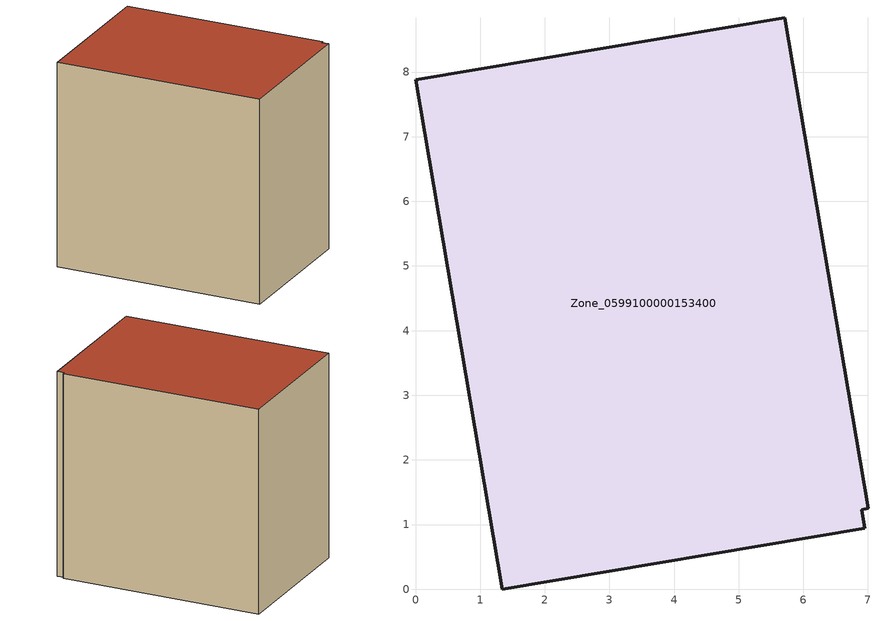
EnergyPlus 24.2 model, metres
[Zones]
Zone_0599100000153400
 floor ground (C_G): 6.91,1.23 6.95,0.94 1.34,0 0,7.88 5.71,8.84 7,1.25 z0
 wall outside (C_F): 7,1.25 5.71,8.84 0,7.88 1.34,0 6.95,0.94 6.91,1.23 7,1.25 z0:7.89
 roof outside (C_R): 6.95,0.94 6.91,1.23 7,1.25 5.71,8.84 0,7.88 1.34,0 z7.89
[BUILDING]
Pand.0599100000153400: North Axis=0; Terrain=City; Loads Convergence Tolerance Value=0.04; Temperature Convergence Tolerance Value=0.4; Solar Distribution=FullExterior; Maximum Number of Warmup Days=25; Minimum Number of Warmup Days=1
[Site:Location]
Rotterdam.The.Hague.AP_ZH_NLD Design_Conditions: Latitude=51.96; Longitude=4.45; Time Zone=1; Elevation=-4.5
[SITE:GROUNDTEMPERATURE:BUILDINGSURFACE]
18, 18, 18, 18, 18, 18, 18, 18, 18, 18, 18, 18
[MATERIAL] Thermal Absorptance=0.9; Solar Absorptance=0.7; Visible Absorptance=0.7
Name | Roughness | Thickness | Conductivity | Density | Specific Heat
G.TI.1946 | MediumSmooth | 0.15 | 1 | 540 | 1210
F.TI.1946 | Rough | 0.3 | 0.857143 | 1920 | 840
R.TI.1946 | MediumRough | 0.2 | 0.1 | 1500 | 1000
[CONSTRUCTION]
C_G: G.TI.1946
C_F: F.TI.1946
C_R: R.TI.1946
[ZONE]
Zone_0599100000153400: Type=1; Multiplier=1; Ceiling Height=Autocalculate; Volume=Autocalculate; Floor Area=autocalculate; Part of Total Floor Area=Yes
[ZONEINFILTRATION:DESIGNFLOWRATE]
Infil_Zone_0599100000153400: Zone or ZoneList or Space or SpaceList=Zone_0599100000153400; Schedule=AlwaysOn; Design Flow Rate Calculation Method=Flow/Area; Flow Rate per Floor Area=0.003; Constant Term Coefficient=1; Temperature Term Coefficient=0; Velocity Term Coefficient=0; Velocity Squared Term Coefficient=0
[HVACTEMPLATE:ZONE:IDEALLOADSAIRSYSTEM]
Zone_0599100000153400: Maximum Heating Supply Air Temperature=50; Minimum Cooling Supply Air Temperature=13; Maximum Heating Supply Air Humidity Ratio=0.0156; Minimum Cooling Supply Air Humidity Ratio=0.0077; Heating Limit=NoLimit; Cooling Limit=NoLimit; Dehumidification Control Type=ConstantSensibleHeatRatio; Cooling Sensible Heat Ratio=0.7; Dehumidification Setpoint=60; Humidification Control Type=None; Humidification Setpoint=30; Outdoor Air Method=None; Outdoor Air Flow Rate per Person=0.00944; Outdoor Air Flow Rate per Zone Floor Area=0; Outdoor Air Flow Rate per Zone=0; Demand Controlled Ventilation Type=None; Outdoor Air Economizer Type=NoEconomizer; Heat Recovery Type=None; Sensible Heat Recovery Effectiveness=0.7; Latent Heat Recovery Effectiveness=0.65
[ZONECONTROL:THERMOSTAT]
ThermostatControl_Zone_0599100000153400: Zone or ZoneList=Zone_0599100000153400; Control Type Schedule=DualSetpointControlType; Control 1=Thermostat_Zone_0599100000153400; Temperature Difference Between Cutout And Setpoint=0
[THERMOSTATSETPOINT:DUALSETPOINT]
Thermostat_Zone_0599100000153400: Heating Setpoint Temperature Schedule=HeatingSetpoint_Zone_0599100000153400; Cooling Setpoint Temperature Schedule=CoolingSetpoint_Zone_0599100000153400
[SCHEDULE:COMPACT]
HeatingSetpoint_Zone_0599100000153400: Through: 12/31, For: AllDays, Until: 24:00, 21
CoolingSetpoint_Zone_0599100000153400: Through: 12/31, For: AllDays, Until: 24:00, 24
DualSetpointControlType: Through: 12/31, For: AllDays, Until: 24:00, 4
AlwaysOn: Through: 12/31, For: AllDays, Until: 24:00, 1
